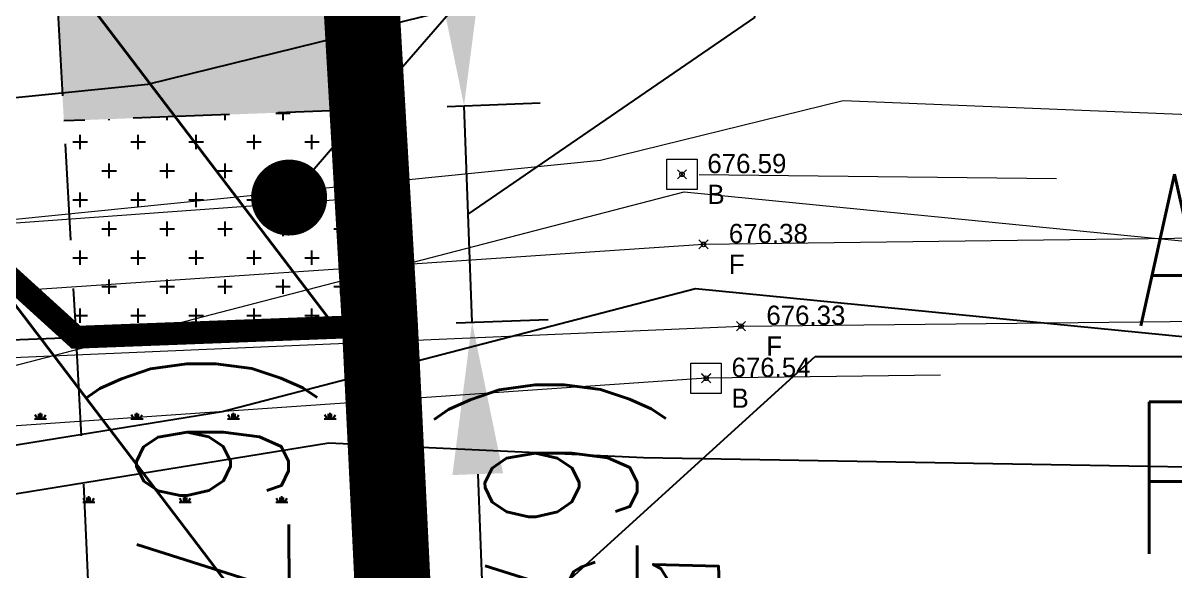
# Model space of a CAD drawing. Extents: x 350769 to 354978, y 6304672 to 6307963.
# Drawn here: x 352313.8 to 352321.38, y 6305687.38 to 6305690.99 of the extents above; entities that cross this region are included whole.
import ezdxf
from ezdxf import colors
from ezdxf.entities.mleader import LeaderData, LeaderLine
from ezdxf.math import Vec2, Vec3

# ---------------------------------------------------------------- set-up
doc = ezdxf.new("R2010")
doc.units = 0
doc.header["$PDMODE"] = 35
doc.header["$PDSIZE"] = 0.03
for name, pattern in [('CENTER', [50.800000000000004, 31.75, -6.35, 6.35, -6.35]), ('CONTINUOS', [0]), ('DASHDOT', [1, 0.5, -0.25, 0, -0.25]), ('DASHED', [19.049999999999997, 12.7, -6.35]), ('PHANTOM', [23.500000000000004, 11.75, -2.35, 2.35, -2.35, 2.35, -2.35])]:
    doc.linetypes.add(name, pattern=pattern)
doc.layers.get('0').update_dxf_attribs({"linetype": 'CONTINUOUS'})
doc.layers.get('Defpoints').update_dxf_attribs({"linetype": 'CONTINUOUS'})
for name, color, linetype in [('00-S2_ALL AREA APORTANTES', 150, 'CONTINUOUS'), ('02_Geo ext_Acotamiento', 7, 'CONTINUOUS'), ('02_Geo ext_Eje', 4, 'CONTINUOUS'), ('02_Geo ext_Geometria', 2, 'CONTINUOUS'), ('03_Pav ext_HCV', 34, 'CONTINUOUS'), ('03_Pav ext_Txt', 2, 'CONTINUOS'), ('03_Pav ext_Vereda HC', 42, 'CONTINUOUS'), ('03_Pav proy_Solera Tipo A', 1, 'CONTINUOUS'), ('03_S2_Pav ext_Borde vereda', 7, 'CONTINUOUS'), ('03_S3_Pav ext_Cota', 2, 'CONTINUOUS'), ('1-CANAL', 150, 'PHANTOM'), ('3-CANAL_FDO', 4, 'CONTINUOUS'), ('C-TINN', 5, 'CONTINUOUS'), ('C-TOPO-MAJR', 9, 'CONTINUOUS'), ('C-TOPO-MINR', 8, 'CONTINUOUS'), ('V-NODE DIC 2005', 4, 'CONTINUOUS'), ('V-NODE-TEXT DIC 2005', 2, 'CONTINUOUS')]:
    doc.layers.add(name, color=color, linetype=linetype)
doc.layers.add('0_ASD_LINEA OFICIAL', color=253, linetype='DASHDOT', lineweight=20)
doc.layers.add('0_ASD_TOPOGRAFIA_ELEMENTOS', color=7, linetype='CONTINUOS', lineweight=5, true_color=0xbdbdbd)
doc.styles.add('JPG_2MM', font='simplex.shx', dxfattribs={"height": 1})
doc.styles.add('ROMANS', font='romans.shx', dxfattribs={"width": 0.65})
doc.dimstyles.new('Principal', dxfattribs={"dimscale": 0, "dimtxt": 2, "dimasz": 2, "dimexe": 1, "dimexo": 1, "dimtad": 1, "dimrnd": 0.05, "dimzin": 1, "dimtxsty": 'ROMANS', "dimcen": 2.5, "dimclrt": 2, "dimaunit": 2, "dimadec": 0, "dimazin": 0, "dimtfac": 1, "dimtmove": 0, "dimatfit": 3, "dimfxl": 1, "dimfxlon": 1, "dimarcsym": 0})
pattern_1 = [(359.9999999994121, (0, 0), (0.3175000000056422, 0.5499261309017425), [0.079375, -0.555625]), (90, (0.0396875, -4.071855352894005e-13), (-0.3174999999943578, 0.5499261309082575), [0.0396875, -1.06016476181]), (90, (0.049609375, -5.089819191117507e-13), (-0.3174999999943578, 0.5499261309082575), [0.03175, -1.06810226181]), (90, (0.029765625, -3.053891514670504e-13), (-0.3174999999943578, 0.5499261309082575), [0.03175, -1.06810226181]), (59.99999999941215, (0.05953125000000001, -6.107783029341008e-13), (-0.3174999995629745, 0.5499261311573168), [0.0254, -0.6096]), (119.9999999994121, (0.01984375, -2.035927676447003e-13), (-0.6349999995686166, 2.555744082988348e-10), [0.0254, -0.6095999999999999])]

# ---------------------------------------------------------------- blocks, each defined once
blk = doc.blocks.new('*D1183')
at = {"layer": '02_Geo ext_Acotamiento', "color": 0, "lineweight": -2, "transparency": 16777216}
for p, q in [((352316.6480569869, 6305689.016756576), (352317.2534188764, 6305689.039262166)), ((352316.7909154735, 6305688.021376808), (352316.9024037011, 6305685.022534259)), ((352316.8338480562, 6305684.01929473), (352317.4392099457, 6305684.041800321))]:
    blk.add_line(p, q, dxfattribs=at)
at = {"layer": '02_Geo ext_Acotamiento', "color": 0, "transparency": 16777216}
for points in [[(352316.9574670814, 6305688.027568712), (352316.6243638656, 6305688.015184904), (352316.7537640526, 6305689.020686456)], [(352317.068955309, 6305685.028726162), (352316.7358520932, 6305685.016342355), (352316.9395551219, 6305684.023224611)]]:
    blk.add_solid(points, dxfattribs=at)
at = {"layer": 'Defpoints', "color": 0, "transparency": 16777216}
for p in [(352316.1484021631, 6305688.998180865), (352316.9395551219, 6305684.023224611), (352316.3341932324, 6305684.00071902)]:
    blk.add_point(p, dxfattribs=at)
at = {"layer": '02_Geo ext_Acotamiento', "color": 2, "transparency": 16777216, "insert": (352317.7537710242, 6305686.555679295), "char_height": 1, "attachment_point": 5, "rotation": 272.12910958290416, "style": 'ROMANS'}
blk.add_mtext('5,00', dxfattribs=at)
blk = doc.blocks.new('*D1220')
at = {"layer": '02_Geo ext_Acotamiento', "color": 0, "lineweight": -2, "transparency": 16777216}
for p, q in [((352308.6061200238, 6305685.372091073), (352308.6034723609, 6305687.885184917)), ((352310.7285630196, 6305684.929015743), (352310.727509473, 6305685.929015188)), ((352310.7301548699, 6305683.418072201), (352308.6061200238, 6305685.372091073)), ((352310.8396165051, 6305683.929132188), (352310.2296168437, 6305683.928489524)), ((352310.7306931736, 6305682.907128106), (352310.7296165662, 6305683.929016298)), ((352310.7306931736, 6305682.907128106), (352310.7296165662, 6305683.929016298)), ((352310.8406931126, 6305682.907243996), (352310.2306934511, 6305682.906601332)), ((352310.7317467202, 6305681.907128661), (352310.7328002668, 6305680.907129215))]:
    blk.add_line(p, q, dxfattribs=at)
at = {"layer": '02_Geo ext_Acotamiento', "color": 0, "transparency": 16777216}
for points in [[(352310.8952295938, 6305684.929191333), (352310.5618964454, 6305684.928840151), (352310.7296165662, 6305683.929016298)], [(352310.8984132944, 6305681.907304252), (352310.565080146, 6305681.906953069), (352310.7306931736, 6305682.907128106)]]:
    blk.add_solid(points, dxfattribs=at)
at = {"layer": 'Defpoints', "color": 0, "transparency": 16777216}
for p in [(352310.7296165662, 6305683.929016298), (352314.3281301439, 6305683.932807501), (352313.3390706216, 6305682.909876155)]:
    blk.add_point(p, dxfattribs=at)
at = {"layer": '02_Geo ext_Acotamiento', "color": 2, "transparency": 16777216, "insert": (352309.5125337839, 6305686.62959434), "char_height": 1, "attachment_point": 5, "rotation": 270.060363784953, "style": 'ROMANS'}
blk.add_mtext('1,00', dxfattribs=at)
blk = doc.blocks.new('*D1224')
at = {"layer": '02_Geo ext_Acotamiento', "color": 0, "lineweight": -2, "transparency": 16777216}
for p, q in [((352318.613671466, 6305691.028058939), (352318.5203064073, 6305693.539419256)), ((352316.6635990508, 6305691.445970844), (352316.62644763, 6305692.445280491)), ((352316.7272572644, 6305689.733673828), (352318.613671466, 6305691.028058939)), ((352316.5908264103, 6305690.44257454), (352317.2004052954, 6305690.465236907)), ((352316.7537640571, 6305689.02068646), (352316.7007504716, 6305690.446661197)), ((352316.7537640571, 6305689.02068646), (352316.7007504716, 6305690.446661197)), ((352316.6480569869, 6305689.016756578), (352317.2534188809, 6305689.03926217)), ((352316.7909154779, 6305688.021376812), (352316.8280668987, 6305687.022067165))]:
    blk.add_line(p, q, dxfattribs=at)
at = {"layer": '02_Geo ext_Acotamiento', "color": 0, "transparency": 16777216}
for points in [[(352316.8301506587, 6305691.452162747), (352316.4970474429, 6305691.439778941), (352316.7007504716, 6305690.446661197)], [(352316.9574670858, 6305688.027568715), (352316.62436387, 6305688.015184908), (352316.7537640571, 6305689.02068646)]]:
    blk.add_solid(points, dxfattribs=at)
at = {"layer": 'Defpoints', "color": 0, "transparency": 16777216}
for p in [(352316.041872319, 6305690.422166026), (352316.7007504716, 6305690.446661197), (352316.1484021631, 6305688.998180868)]:
    blk.add_point(p, dxfattribs=at)
at = {"layer": '02_Geo ext_Acotamiento', "color": 2, "transparency": 16777216, "insert": (352319.4741003726, 6305692.317462856), "char_height": 1, "attachment_point": 5, "rotation": 272.1291095829042, "style": 'ROMANS'}
blk.add_mtext('1,45', dxfattribs=at)
blk = doc.blocks.new('_Dot')
at = {"color": 0, "linetype": 'ByBlock', "lineweight": -2}
blk.add_line((-0.5, 0), (-1, 0), dxfattribs=at)
at = {"color": 0, "linetype": 'ByBlock', "const_width": 0.5}
blk.add_lwpolyline([(-0.25, 0, 1), (0.25, 0, 1)], format="xyb", close=True, dxfattribs=at)
blk = doc.blocks.new('A$C27410629')
at = {"layer": '0_ASD_LINEA OFICIAL', "ltscale": 8}
blk.add_lwpolyline([(114.9295391364831, 875.6988427083161, 0.5, 0.5, 0), (112.8244554788325, 906.0747714292856, 0.5, 0.5, -0.01839968131736236), (112.3788302622124, 919.8258565111228, 0.5, 0.5, 0.0170041331631064), (112.1852634065508, 927.2860438747557, 0.5, 0.5, 0), (111.3489708615935, 941.8104037326485, 0.5, 0.5, 0), (108.7270231850425, 988.6663986975327, 0.5, 0.5, 0), (107.4871410249871, 1010.673084823044, 0.5, 0.5, 0.01375160255981204), (105.3969465088849, 1035.562361611197, 0.5, 0.5, 0.02907839639481551), (96.49739032833118, 1087.586790840495, 0.5, 0.5, 0)], format="xyseb", dxfattribs=at)
blk = doc.blocks.new('*U1327')
at = {"color": 0, "linetype": 'ByBlock', "lineweight": -2, "transparency": 16777216}
blk.add_point((0, 0), dxfattribs=at)
blk = doc.blocks.new('*U4150', base_point=(352318.344, 6305688.567))
at = {"layer": 'V-NODE-TEXT DIC 2005', "linetype": 'ByBlock', "char_height": 0.127}
for s, insert, attachment_point in [('676.54', (352318.5107893219, 6305688.637710677), 4), ('B', (352318.5107893219, 6305688.499210678), 1)]:
    blk.add_mtext(s, dxfattribs=dict(at, insert=insert, attachment_point=attachment_point))
blk = doc.blocks.new('*U4151', base_point=(352318.344, 6305688.567))
at = {"layer": 'V-NODE-TEXT DIC 2005', "color": 2, "lineweight": -2}
blk.add_blockref('*U4150', (352318.344, 6305688.567), dxfattribs=at)
blk = doc.blocks.new('*U4110', base_point=(352318.185, 6305689.909))
at = {"layer": 'V-NODE-TEXT DIC 2005', "linetype": 'ByBlock', "char_height": 0.127}
for s, insert, attachment_point in [('676.59', (352318.3517893219, 6305689.979710678), 4), ('B', (352318.3517893219, 6305689.841210678), 1)]:
    blk.add_mtext(s, dxfattribs=dict(at, insert=insert, attachment_point=attachment_point))
blk = doc.blocks.new('*U4111', base_point=(352318.185, 6305689.909))
at = {"layer": 'V-NODE-TEXT DIC 2005', "color": 2, "lineweight": -2}
blk.add_blockref('*U4110', (352318.185, 6305689.909), dxfattribs=at)
blk = doc.blocks.new('*U3716', base_point=(352318.573, 6305688.91))
at = {"layer": 'V-NODE-TEXT DIC 2005', "linetype": 'ByBlock', "char_height": 0.127}
for s, insert, attachment_point in [('676.33', (352318.7397893218, 6305688.980710678), 4), ('F', (352318.7397893218, 6305688.842210678), 1)]:
    blk.add_mtext(s, dxfattribs=dict(at, insert=insert, attachment_point=attachment_point))
blk = doc.blocks.new('*U3717', base_point=(352318.573, 6305688.91))
at = {"layer": 'V-NODE-TEXT DIC 2005', "color": 2, "lineweight": -2}
blk.add_blockref('*U3716', (352318.573, 6305688.91), dxfattribs=at)
blk = doc.blocks.new('*U3710', base_point=(352318.326, 6305689.448))
at = {"layer": 'V-NODE-TEXT DIC 2005', "linetype": 'ByBlock', "char_height": 0.127}
for s, insert, attachment_point in [('676.38', (352318.4927893219, 6305689.518710678), 4), ('F', (352318.4927893219, 6305689.380210678), 1)]:
    blk.add_mtext(s, dxfattribs=dict(at, insert=insert, attachment_point=attachment_point))
blk = doc.blocks.new('*U3711', base_point=(352318.326, 6305689.448))
at = {"layer": 'V-NODE-TEXT DIC 2005', "color": 2, "lineweight": -2}
blk.add_blockref('*U3710', (352318.326, 6305689.448), dxfattribs=at)
blk = doc.blocks.new('TOPOGRAFIA')
at = {"layer": '1-CANAL', "color": 9, "lineweight": 0, "true_color": 0xbdbdbd, "flags": 128}
blk.add_lwpolyline([(390567.7874313023, 6302629.726968976), (390568.7933053895, 6302640.353335585), (390569.5032077534, 6302651.739498049), (390570.0332008278, 6302661.87335957), (390570.3404330171, 6302672.527824193), (390570.9200001349, 6302683.642022093), (390571.384708163, 6302692.93981492), (390572.2061159554, 6302702.089924714), (390572.4911869941, 6302712.167668533), (390573.1779492759, 6302721.781975037), (390573.7393864989, 6302732.321388364), (390574.4299854904, 6302741.484577057), (390575.2318416465, 6302752.552239127), (390575.3033121274, 6302758.185814543), (390573.0718522092, 6302758.74132029), (390565.7306851263, 6302762.630388798), (390558.7736197595, 6302762.051794397), (390549.0972438263, 6302759.460128947), (390540.0564672482, 6302756.523326629), (390530.9565013482, 6302754.645597783), (390519.8370799266, 6302751.495777589), (390509.6309874514, 6302748.296447442), (390499.7658168014, 6302744.711654834), (390490.2838859749, 6302741.390809639), (390477.5892842489, 6302736.730812964), (390469.6975374671, 6302733.786763078), (390460.922840216, 6302731.04175959), (390452.3741603993, 6302728.107143023), (390438.3112020066, 6302722.868802995), (390431.421505773, 6302718.408649321), (390419.910031545, 6302710.976514963), (390412.1170090893, 6302707.006767993), (390402.1056951403, 6302701.336033119), (390395.1174877917, 6302696.907447786), (390381.3164958543, 6302693.365161583), (390369.8657504217, 6302691.897814984), (390358.9765223805, 6302690.521562948), (390351.0031557964, 6302689.869098149), (390338.8414098619, 6302688.974114449), (390330.3867591236, 6302688.811354215), (390318.2927097257, 6302688.652388299), (390310.613291328, 6302688.120270764), (390310.0966855077, 6302689.408636947), (390318.1340116923, 6302689.995077741), (390330.169367404, 6302689.858938504), (390338.5919291744, 6302690.268239398), (390350.9108952207, 6302691.364751847), (390358.4407624329, 6302692.05226386), (390369.6017145591, 6302693.031150796), (390381.4940860869, 6302694.408472998), (390394.4537224108, 6302697.80910211), (390401.4405788163, 6302702.026682289), (390411.5171579461, 6302708.091430432), (390419.4322256915, 6302711.748199851), (390430.8220329043, 6302719.202269052), (390437.8233826728, 6302723.765662681), (390451.8779620916, 6302729.106148648), (390460.5971269256, 6302731.881037763), (390469.27789955, 6302734.631533471), (390477.2184978019, 6302737.628814306), (390489.9281447073, 6302742.228564467), (390499.3824119762, 6302745.507843718), (390509.311526916, 6302749.088620381), (390519.6202899409, 6302752.392333278), (390530.7225388255, 6302755.531424819), (390539.6539100038, 6302757.750874046), (390548.7099535126, 6302760.57842015), (390558.8510331797, 6302763.210711202), (390565.6364366974, 6302763.686018578), (390573.6013963479, 6302759.590018119), (390575.3387790531, 6302759.411405869), (390576.0819090702, 6302766.592510435), (390577.196, 6302775.886), (390577.943, 6302782.884), (390578.269, 6302790.103999999), (390579.967, 6302802.039), (390581.351, 6302810.062999999)], dxfattribs=at)
at = {"layer": '3-CANAL_FDO', "color": 9, "lineweight": 0, "true_color": 0xbdbdbd}
for points in [[(390539.9669453813, 6302757.246839472), (390530.8931815046, 6302755.255680233), (390519.7379387337, 6302752.054422399), (390509.5382901434, 6302748.882993441), (390499.4515921281, 6302745.329722673), (390490.0518097623, 6302742.017574055), (390477.3890763914, 6302737.28606229), (390469.4585409681, 6302734.355630087), (390460.8217469155, 6302731.603435782), (390452.0988043372, 6302728.779600486), (390438.1045519725, 6302723.58517494), (390431.0058174339, 6302718.998324828), (390419.7090932052, 6302711.48577009), (390411.5880502969, 6302707.706256089), (390401.6531214884, 6302701.807279434), (390394.6559481735, 6302697.506852642), (390381.6264312674, 6302694.051326316), (390369.77499048, 6302692.6063456), (390358.7536390098, 6302691.538230546), (390350.7969214902, 6302690.926506495), (390338.6541555718, 6302689.841197393), (390330.1536217942, 6302689.686166759), (390318.2747040863, 6302689.533785372), (390310.5033449296, 6302689.006128421)], [(390310.4686635279, 6302688.648634085), (390318.5221918582, 6302688.995787414), (390330.1737094285, 6302689.124776977), (390338.6399803791, 6302689.578389355), (390350.8962997452, 6302690.256843922), (390358.7202427536, 6302691.135710125), (390369.8714025814, 6302692.127754223), (390381.8171672742, 6302693.844271308), (390394.8729015145, 6302697.12435918), (390401.9070565613, 6302701.675230281), (390411.8353809763, 6302707.3472832), (390419.8658323607, 6302711.153239133), (390431.2165821096, 6302718.729944033), (390438.2534651091, 6302723.074745828), (390452.199739976, 6302728.333941427), (390460.8778005276, 6302731.291506314), (390469.5381945526, 6302734.01832265), (390477.4522720414, 6302736.983020527), (390490.2880618591, 6302741.59076854), (390499.5503868067, 6302745.064120317), (390509.6626692314, 6302748.653989417), (390519.8240214617, 6302751.87003215), (390530.9729621295, 6302754.926371789), (390540.1315247274, 6302756.904182736)]]:
    blk.add_lwpolyline(points, dxfattribs=at)
at = {"layer": 'C-TINN', "color": 9, "linetype": 'Continuous', "lineweight": 0, "true_color": 0xbdbdbd}
for points, elevation in [([(390318.0340118233, 6302689.895077735), (390318.0340118233, 6302690.095077734), (390318.2340118233, 6302690.095077734), (390318.2340118233, 6302689.895077735), (390318.0340118233, 6302689.895077735)], 677.5899999999999), ([(390318.1927101879, 6302688.552388728), (390318.1927101879, 6302688.752388727), (390318.3927101879, 6302688.752388727), (390318.3927101879, 6302688.552388728), (390318.1927101879, 6302688.552388728)], 676.5399999999998)]:
    blk.add_lwpolyline(points, dxfattribs=dict(at, elevation=elevation))
for p in [(390318.1340118233, 6302689.995077735, 677.5899999999999), (390318.2927101879, 6302688.652388727, 676.5399999999998)]:
    blk.add_point(p, dxfattribs=at)
at = {"layer": 'C-TOPO-MAJR', "color": 9, "linetype": 'Continuous', "lineweight": 0, "true_color": 0xbdbdbd, "elevation": 677.5}
blk.add_lwpolyline([(390364.6587970041, 6302695.179238387), (390351.5248157467, 6302693.455523516), (390349.2577387139, 6302692.875862153), (390339.0051221301, 6302690.976877496), (390337.9999645898, 6302690.68194405), (390330.1863296614, 6302690.033895419), (390319.1934225944, 6302690.479104816), (390317.5981415107, 6302690.085548171), (390312.9671594063, 6302689.618080352), (390310.2258372888, 6302689.08654572), (390310.2314276177, 6302688.341883719), (390310.6420812096, 6302688.028460566), (390311.6510508954, 6302688.192178624), (390318.1476145402, 6302689.879990106), (390329.1434457792, 6302688.795012123), (390330.3143467315, 6302688.687629022), (390337.5373526689, 6302688.769405445), (390339.6385193389, 6302688.933266892), (390350.0379988934, 6302689.703589551), (390351.7942760698, 6302689.557878782), (390358.3281907625, 6302689.860908717)], dxfattribs=at)
at = {"layer": 'C-TOPO-MINR', "color": 9, "linetype": 'Continuous', "lineweight": -3, "true_color": 0xbdbdbd}
for points, elevation in [([(390354.2665264523, 6302688.585319204), (390347.0218830993, 6302689.186376129), (390341.9829600162, 6302688.813127005), (390333.7018913759, 6302688.167320128), (390329.9851990003, 6302688.125240996), (390323.492020992, 6302688.720729104), (390318.2231851901, 6302689.240614388), (390315.1102484436, 6302688.431871386), (390310.738046472, 6302687.722426467), (390308.9585475733, 6302689.080593465), (390308.954282202, 6302689.648763966), (390310.6818735265, 6302690.190523754), (390314.6210842189, 6302690.588161703), (390325.0790379897, 6302693.168144155), (390330.469036256, 6302692.949850863), (390334.3001865114, 6302693.267599478), (390341.5875786783, 6302695.405866955), (390345.6639202115, 6302696.160884952), (390352.8594255766, 6302698.000679712), (390356.9354887254, 6302698.535625706)], 677), ([(390329.6560512691, 6302687.562852972), (390324.7747628835, 6302688.010514992), (390317.8814441299, 6302688.129399014), (390315.8115955174, 6302688.224068122), (390310.8340117343, 6302687.416392368), (390307.685667529, 6302689.819303212), (390307.6849448249, 6302689.915571303), (390311.3320820656, 6302691.059286411), (390311.6440269271, 6302691.090775236), (390324.8102419355, 6302694.338887096), (390311.7381498856, 6302691.353477117), (390314.4941828839, 6302698.095793669), (390316.5562861991, 6302705.108257919), (390317.5510325203, 6302705.727926829), (390317.4247307692, 6302706.559699633), (390315.3881304347, 6302713.151130434), (390311.9718790322, 6302709.742145161), (390306.4111666667, 6302707.535696969), (390302.8802820513, 6302706.517478633), (390300.5870909091, 6302706.935581818), (390300.0930834697, 6302715.289409165)], 676.5)]:
    blk.add_lwpolyline(points, dxfattribs=dict(at, elevation=elevation))
at = {"layer": 'V-NODE DIC 2005', "color": 9, "lineweight": 0, "true_color": 0xbdbdbd, "rotation": 359.9963883938062}
for p in [(390318.1342548054, 6302689.99479472), (390318.2752257463, 6302689.533785832), (390318.5221918332, 6302688.995770264), (390318.2931702129, 6302688.652784699)]:
    blk.add_blockref('*U1327', p, dxfattribs=at)
at = {"layer": 'V-NODE-TEXT DIC 2005', "color": 9, "lineweight": 0, "true_color": 0xbdbdbd, "rotation": 359.9963883938062}
for name, p in [('*U4111', (390318.1342548054, 6302689.99479472)), ('*U3711', (390318.2752257463, 6302689.533785832)), ('*U3717', (390318.5221918332, 6302688.995770264)), ('*U4151', (390318.2931702129, 6302688.652784699))]:
    blk.add_blockref(name, p, dxfattribs=at)

msp = doc.modelspace()

# ---------------------------------------------------------------- hatches: boundary and pattern name
at = {"layer": '00-S2_ALL AREA APORTANTES', "linetype": 'DASHED', "lineweight": 40, "ltscale": 0.25}
h = msp.add_hatch(dxfattribs=at)
h.set_pattern_fill('ANSI31', color=82, scale=0.5, angle=82.24516604670926)
h.set_pattern_definition([(127.2451660467093, (0, 0), (-1.263734244477452, -0.9607975902004564), [])])
h.paths.add_polyline_path([(352316.3419637458, 6305681.538085036, 0.01700413326628198), (352316.1483968902, 6305688.998272444), (352315.3121043402, 6305703.522632297), (352315.0307888845, 6305708.549931557), (352303.548751488, 6305707.907424633), (352303.8305859471, 6305702.870848809), (352304.6682382245, 6305688.322873814, -0.01707329183917828), (352304.8424824722, 6305681.588406038, 0.01529997644081175), (352305.1591393283, 6305669.465672643), (352316.6407023061, 6305670.117416039, -0.01527706130657606)])
at = {"layer": '03_Pav ext_HCV'}
h = msp.add_hatch(dxfattribs=at)
h.set_pattern_fill('SWAMP', color=256, scale=0.025, angle=-5.87842838446813e-10, style=0)
h.set_pattern_definition(pattern_1)
h.paths.add_polyline_path([(352302.3223021381, 6305666.78454184, -0.01839968131739602), (352301.8421230945, 6305681.601887532, 0.0151715773691775), (352301.6713750869, 6305688.182622071), (352298.3233328302, 6305747.607071712), (352292.0333082146, 6305747.252684446), (352291.9320547101, 6305749.049834336), (352291.7323713889, 6305749.038583946), (352295.1748084751, 6305687.938719226), (352295.1816673922, 6305687.816980118, -0.01517156681469224), (352295.3421860143, 6305681.630487429, 0.01839968131765661), (352295.8378547045, 6305666.335162845), (352297.933394954, 6305636.096943562), (352298.9765412029, 6305617.497564817), (352299.1761578897, 6305617.510003419), (352299.0753613416, 6305619.30721371), (352305.363582916, 6305619.699048109), (352304.4207962996, 6305636.503698207)])
h.paths.add_polyline_path([(352309.7039184422, 6305750.051121705), (352309.7038702895, 6305750.051118992), (352309.5042351211, 6305750.039871315), (352309.6054872121, 6305748.242721346), (352302.3169992517, 6305747.8320795), (352305.6650415077, 6305688.407629866, -0.01517157738977408), (352305.8405106589, 6305681.644939523, 0.01839968131930446), (352306.3135406348, 6305667.048199476), (352308.4133981404, 6305636.747683068), (352309.3558700943, 6305619.948641652), (352316.641794516, 6305620.404145639), (352316.7426229249, 6305618.606935006), (352316.9422372918, 6305618.619414567), (352316.7310633425, 6305622.383473439), (352315.8988612315, 6305637.217015351), (352313.7955953658, 6305667.566713703, -0.01839968125751692), (352313.3404380588, 6305681.611939595, 0.01517138065060265), (352313.1531713066, 6305688.829426263)])
h = msp.add_hatch(dxfattribs=at)
h.set_pattern_fill('SWAMP', color=150, scale=0.025, angle=-5.87842838446813e-10, style=0)
h.set_pattern_definition(pattern_1)
edge = h.paths.add_edge_path()
edge.add_line((352316.1484023859, 6305688.998180876), (352313.6508506741, 6305688.903368729))
edge.add_line((352313.6508506741, 6305688.903368729), (352313.1235163984, 6305689.374451058))
edge.add_arc((352190.6083223467, 6305682.049499308), 122.733971220932, 0.6198850587963989, 3.4215332861846264, ccw=False)
edge.add_line((352313.3351105385, 6305683.377336565), (352313.8173807865, 6305683.904821703))
edge.add_line((352313.8173807865, 6305683.904821703), (352316.3341932324, 6305684.000719023))
edge.add_arc((352206.5949228048, 6305682.423122122), 109.7506095015154, 0.8236196378255974, 3.434594418094214)
at = {"layer": '03_Pav ext_Vereda HC'}
h = msp.add_hatch(dxfattribs=at)
h.set_pattern_fill('DOTS', color=256, scale=0.2)
h.set_pattern_definition([(0, (0, 0), (0.15875, 0.3175), [0, -0.3175])])
h.paths.add_polyline_path([(352318.8926726204, 6305637.411071273), (352316.7875889624, 6305667.787, -0.01839968126300993), (352316.3419637458, 6305681.538085036, 0.002249126432231912), (352316.3454846067, 6305682.525445751), (352314.3410134956, 6305682.507498748, -0.001874921778989393), (352314.3404283789, 6305681.607539604, 0.01839968124478985), (352314.7932026634, 6305667.635848933), (352316.896922977, 6305637.279592988), (352317.9403090967, 6305618.681812371), (352317.3423744434, 6305618.644430482), (352317.5656167078, 6305614.649015783), (352318.164353185, 6305614.688009773), (352318.6291630264, 6305606.403031379), (352319.3237575761, 6305594.022267625), (352321.3195259699, 6305594.15375231), (352320.6260229216, 6305606.515060655)])
h.paths.add_polyline_path([(352314.5493593831, 6305717.153405439), (352312.5652496586, 6305717.041618401), (352314.0692395272, 6305690.347280869), (352316.0663575475, 6305690.423095535), (352315.3121043402, 6305703.522632297)])
h = msp.add_hatch(dxfattribs=at)
h.set_pattern_fill('CROSS', color=0, scale=0.03, style=0)
h.set_pattern_definition([(0, (0, 0), (0.1905, 0.1905), [0.09524999999999999, -0.28575]), (90, (0.04762499999999999, -0.04762499999999999), (-0.1905, 0.1905), [0.09524999999999999, -0.28575])])
edge = h.paths.add_edge_path()
edge.add_arc((352251.6234246248, 6305682.90681637), 64.72001388123499, 359.662350511964, 360.9684637882527)
edge.add_line((352316.3341932324, 6305684.000719023), (352314.328130144, 6305683.932807503))
edge.add_arc((353078.6121841225, 6305692.534046423), 764.332451539699, 180.6447784463673, 180.751627174734)
edge.add_line((352314.3454992383, 6305682.507538911), (352316.3423146925, 6305682.525417369))
h.paths.add_polyline_path([(352316.0747095699, 6305690.423412594), (352314.0692395272, 6305690.347280869), (352314.1495246318, 6305688.922299407), (352316.1484021631, 6305688.998180867)])

# ---------------------------------------------------------------- linework, layer by layer
at = {"layer": '02_Geo ext_Acotamiento'}
msp.add_lwpolyline([(352313.1500764142, 6305688.88435832), (352314.7499545548, 6305688.94509295)], dxfattribs=at)
at = {"layer": '02_Geo ext_Eje', "linetype": 'CENTER', "ltscale": 0.1, "const_width": 0.3, "flags": 128}
msp.add_lwpolyline([(352349.7941651538, 6305360.986179136), (352333.730647102, 6305385.38433976), (352322.6458402493, 6305532.966928915), (352325.4724959098, 6305533.689154229), (352324.9782857499, 6305541.216464717, -0.0430730453013547), (352325.4043864983, 6305548.019489972), (352326.0198571174, 6305553.01487301, 0.05674665632110694), (352326.2788606426, 6305558.677124443, 0.05308272784427227), (352322.9614058803, 6305581.537460914, -0.01173297564317641), (352321.9004653953, 6305586.060311737, -0.03774260609729224), (352321.6830361507, 6305587.704308246), (352320.6277056487, 6305606.515025469), (352318.8943534349, 6305637.411035581), (352316.7892697772, 6305667.786964302, -0.01839968131736236), (352316.3436445606, 6305681.538049384, 0.0170041331631064), (352316.1500777049, 6305688.998236747), (352315.31378516, 6305703.522596605), (352312.6918374834, 6305750.37859157), (352311.4519553233, 6305772.385277696, 0.04284702778135696), (352300.4622046267, 6305849.298983713), (352297.6372102505, 6305860.812147494, -0.02489181545741437), (352297.1334991439, 6305863.248256867, 0.02800017550214639), (352289.5484196059, 6305887.688338341), (352284.4951609651, 6305902.165163189, -0.01403462392197003), (352274.89911931, 6305927.159126756, -0.04113116294258884), (352269.6940778159, 6305947.022319873, -0.02268268711599493), (352268.2665507096, 6305957.982474986, -0.3153492887079679), (352298.4095126963, 6306011.04666489, -0.06692451075014695), (352313.7795727407, 6306015.906107956, -0.1176268807226383), (352341.4717102872, 6306014.17659949, -0.04427558294686633), (352351.2156783136, 6306010.23293681), (352375.9867660315, 6305996.563964897, 0.01750675280627598), (352388.786832347, 6305990.07447422, -0.01158997276834812), (352405.9888539106, 6305981.141746201, 0.08945083964984361), (352438.5952116063, 6305970.960527497, 0.02074857105791634), (352449.544421333, 6305970.831563836, 0.0292650525021234), (352464.9223092185, 6305972.191836654, 0.01455169345075628), (352487.5069752938, 6305976.196742449, 0.03211360147220694), (352533.7798942258, 6305988.647599383, 0.007917335729782708), (352545.8890500274, 6305992.906879501, -0.04034445951146756), (352609.0597757554, 6306011.041688719), (352610.0312597433, 6306011.236337244), (352708.3522053605, 6306025.119196359)], format="xyb", dxfattribs=at)
at = {"layer": '02_Geo ext_Geometria'}
msp.add_circle((352329.9350061715, 6305682.438712405), 8.850000000031127, dxfattribs=at)
at = {"layer": '03_Pav proy_Solera Tipo A', "linetype": 'CONTINUOS', "ltscale": 0.1, "const_width": 0.15}
msp.add_lwpolyline([(352316.1484023859, 6305688.998180876), (352314.1495246317, 6305688.922299408), (352313.0937945197, 6305689.883320459)], dxfattribs=at)
at = {"layer": '03_S2_Pav ext_Borde vereda', "linetype": 'DASHED', "ltscale": 0.05}
msp.add_lwpolyline([(352309.7038702895, 6305750.051118992), (352310.7022868952, 6305750.107370939), (352314.1515826611, 6305688.885771415, -0.01517157665903893), (352314.3404283791, 6305681.60753966, 0.01839968131729538), (352314.7932026634, 6305667.635848933), (352316.896922977, 6305637.279592988), (352317.9403090967, 6305618.681812371), (352316.9422372918, 6305618.619414567)], format="xyb", dxfattribs=at)
msp.add_lwpolyline([(352316.1112599885, 6305690.424800122), (352314.0692395272, 6305690.347280869)], dxfattribs=at)

# ---------------------------------------------------------------- block references
at = {"layer": '03_S2_Pav ext_Borde vereda', "linetype": 'Continuous'}
msp.add_blockref('A$C27410629', (352203.9623478023, 6304761.713605438), dxfattribs=at)

# ---------------------------------------------------------------- texts
at = {"layer": '03_S3_Pav ext_Cota', "style": 'JPG_2MM', "width": 0.75}
for s, p in [('(676.93)', (352314.5432941196, 6305688.874820646)), ('(676.97)', (352316.8354039165, 6305688.736212431))]:
    msp.add_text(s, height=0.9999999999999993, rotation=270.2336822100872, dxfattribs=at).set_placement(p)

# ---------------------------------------------------------------- dimensions: what is measured, and where the dimension line sits
at = {"layer": '02_Geo ext_Acotamiento'}
for base, p1, p2, angle, picture, middle in [((352316.7007504716, 6305690.446661197), (352316.1484021631, 6305688.998180867), (352316.041872319, 6305690.422166025), 92.12910958290419, '*D1224', (352318.6020616469, 6305691.340343202)), ((352310.7296165662, 6305683.929016298), (352313.3390706217, 6305682.909876156), (352314.328130144, 6305683.932807503), 270.060363784953, '*D1220', (352308.6057907906, 6305685.6845909))]:
    dim = msp.add_linear_dim(base=base, p1=p1, p2=p2, angle=angle, dimstyle='Principal', override={"dimaunit": 0, "dimfxl": 0.22, "dimarcsym": 1}, dxfattribs=at)
    dim.commit()
    dim.dimension.update_dxf_attribs({"geometry": picture, "text_midpoint": middle, "dimtype": 160})
dim = msp.add_aligned_dim(p1=(352316.1484021631, 6305688.998180867), p2=(352316.3341932324, 6305684.000719023), distance=0.6057800910430619, dimstyle='Principal', override={"dimaunit": 0, "dimfxl": 0.22, "dimarcsym": 1}, dxfattribs=at)
dim.commit()
dim.dimension.update_dxf_attribs({"geometry": '*D1183', "text_midpoint": (352317.7537710242, 6305686.555679295)})

# ---------------------------------------------------------------- leaders
at = {"layer": '03_Pav ext_Txt'}
ml = msp.add_multileader_mtext('Standard', dxfattribs=at)
ml.set_content('{\\C256;VEREDA HC REFORZADA\\PPROYECTADO}', color=2, style='ROMANS')
ml.set_leader_properties(color=7)
ml.set_arrow_properties(name='DOT')
ml.build(insert=Vec2(0, 0))
ml.multileader.update_dxf_attribs({"text_left_attachment_type": 6, "text_right_attachment_type": 6, "dogleg_length": 0.4164050059420628, "arrow_head_size": 0.5})
ctx = ml.context
ctx.base_point, ctx.char_height, ctx.arrow_head_size, ctx.landing_gap_size, ctx.plane_origin, ctx.plane_x_axis, ctx.plane_y_axis = Vec3(352319.793657146, 6305694.2849932, 2.61094697725156e-08), 1, 0.5, 0.05000000250530529, Vec3(352342.1752151444, 6305728.333704494, 1.122109507579188e-07), Vec3(1, 0, 5.672434878555774e-09), Vec3(6.806587941347077e-18, 1, -1.199941134111365e-09)
ctx.left_attachment, ctx.right_attachment, ctx.text_align_type = 6, 6, 2
notes = []
notes.append((ctx, [(0, (1, 1, 0), (352319.393689145, 6305694.2849932, 2.384067733364802e-08), (1, 0, 5.672434878555774e-09), 0.3999680009451639, [(0, [(352315.550720231, 6305689.842091137, 7.372891461697318e-09)], 0, [])])]))
ctx.mtext.insert, ctx.mtext.text_direction, ctx.mtext.width, ctx.mtext.alignment, ctx.mtext.line_spacing_factor, ctx.mtext.line_spacing_style, ctx.mtext.flow_direction, ctx.mtext.extrusion = Vec3(352326.7008000056, 6305695.4849932, 6.384985847981765e-08), Vec3(1, 0, 5.672434878555774e-09), 10.17368098323086, 3, 0.8999999999999998, 2, 5, Vec3(-5.672434878555774e-09, 1.19994113411135e-09, 1)
ml = msp.add_multileader_mtext('Standard', dxfattribs=at)
ml.set_content('{\\C256;ACCESO HCV\\PPROYECTADO}', color=2, style='ROMANS')
ml.set_leader_properties(color=7)
ml.set_arrow_properties(name='DOT')
ml.build(insert=Vec2(0, 0))
ml.multileader.update_dxf_attribs({"text_left_attachment_type": 6, "text_right_attachment_type": 6, "dogleg_length": 0.4164050059420628, "arrow_head_size": 0.5})
ctx = ml.context
ctx.base_point, ctx.char_height, ctx.arrow_head_size, ctx.landing_gap_size, ctx.plane_origin, ctx.plane_x_axis, ctx.plane_y_axis = Vec3(352319.4098419759, 6305688.796645231, 2.711042104358198e-08), 1, 0.5, 0.05000000250530529, Vec3(352341.8209249655, 6305723.819095843, 1.122109507579188e-07), Vec3(1, 0, 5.672434878555774e-09), Vec3(6.806587941347077e-18, 1, -1.199941134111365e-09)
ctx.left_attachment, ctx.right_attachment, ctx.text_align_type = 6, 6, 2
notes.append((ctx, [(0, (1, 1, 0), (352319.009873975, 6305688.796645231, 2.484162860471441e-08), (1, 0, 5.672434878555774e-09), 0.3999680009451639, [(0, [(352315.1964300521, 6305685.327482485, 7.372891461697318e-09)], 0, [])])]))
ctx.mtext.insert, ctx.mtext.text_direction, ctx.mtext.width, ctx.mtext.alignment, ctx.mtext.line_spacing_factor, ctx.mtext.line_spacing_style, ctx.mtext.flow_direction, ctx.mtext.extrusion = Vec3(352326.638413407, 6305689.996645231, 6.667409239041983e-08), Vec3(1, 0, 5.672434878555774e-09), 10.17368098323086, 3, 0.8999999999999998, 2, 5, Vec3(-5.672434878555774e-09, 1.19994113411135e-09, 1)
for ctx, leaders in notes:
    for number, flags, end, landing, length, lines in leaders:
        leader = LeaderData()
        leader.index, (leader.has_last_leader_line, leader.has_dogleg_vector, leader.attachment_direction) = number, flags
        leader.last_leader_point, leader.dogleg_vector, leader.dogleg_length = Vec3(end), Vec3(landing), length
        for number, points, colour, breaks in lines:
            line = LeaderLine()
            line.index, line.vertices, line.color, line.breaks = number, Vec3.list(points), colors.encode_raw_color(colour), breaks
            leader.lines.append(line)
        ctx.leaders.append(leader)

# ---------------------------------------------------------------- next in the draw order: block references
at = {"layer": '0_ASD_TOPOGRAFIA_ELEMENTOS', "color": 30, "true_color": 0xf26507}
msp.add_blockref('TOPOGRAFIA', (-38000, 3000), dxfattribs=at)

doc.saveas('drawing.dxf')
